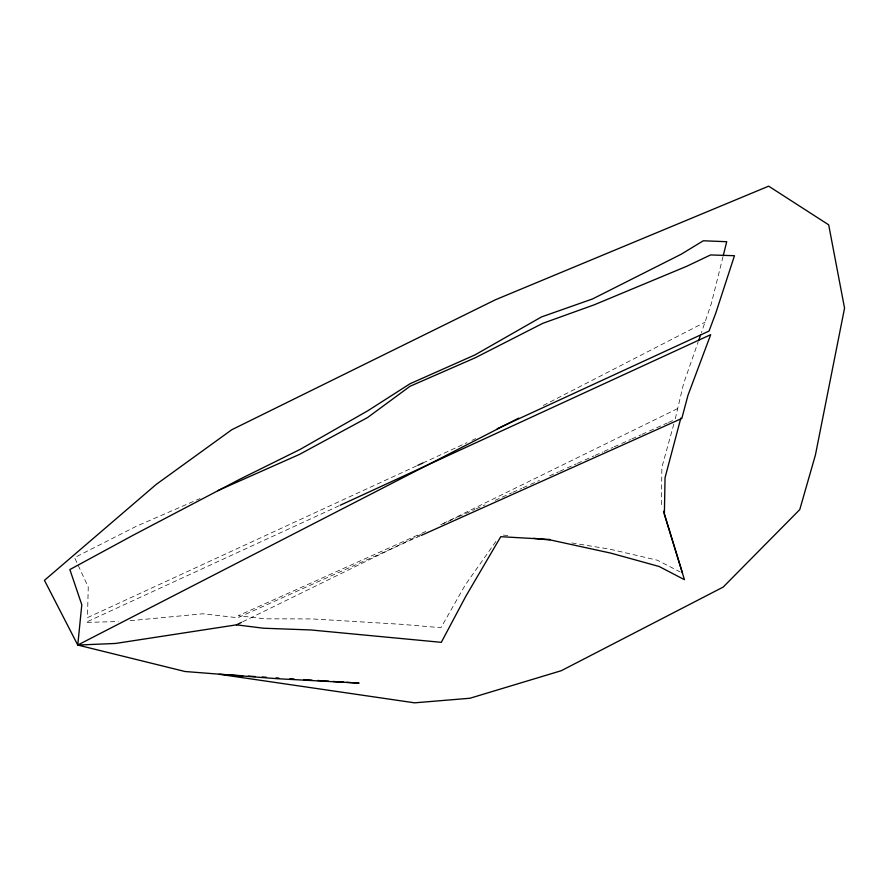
<?xml version="1.0" encoding="UTF-8"?>
<svg xmlns="http://www.w3.org/2000/svg" width="889" height="889" viewBox="0 0 889 889"><rect width="100%" height="100%" fill="white"/><g stroke="black" fill="none" stroke-linecap="round" stroke-linejoin="round"><path stroke-width="0.67" stroke-dasharray="4.45 3.33" d="M675.273 418.83L683.563 383.692L698.198 341.832M723.046 256.488L711.356 303.505L701.399 332.675M673.829 424.086L661.849 467.425L661.516 504.663L662.316 507.297M495.873 541.479L465.225 585.006L440.944 627.701L401.117 624.289L312.183 618.933L265.078 618.822L238.219 615.733L420.475 533.856M543.29 405.462L705.055 322.207M242.675 621.8L420.608 534.578M443.011 523.599L678.185 408.329M416.541 465.925L87.466 617.644L88.255 587.062L74.576 557.581L136.173 526.366L200.036 498.551M422.842 463.013L466.969 442.666M472.015 440.344L475.793 438.599M339.02 505.808L85.777 622.4L118.315 621.555M421.742 533.289L428.065 530.444M440.722 524.766L447.056 521.921M448.323 521.354L457.179 517.376M458.446 516.798L474.893 509.408M476.16 508.841L485.027 504.863M495.151 500.318L511.597 492.928M512.864 492.35L521.732 488.372M522.999 487.805L529.322 484.961M530.589 484.394L539.445 480.416M549.569 475.871L558.436 471.892M559.703 471.314L566.026 468.481M567.293 467.903L576.15 463.925M577.417 463.358L583.751 460.513M585.018 459.946L593.874 455.968M595.141 455.401L602.731 451.99M603.998 451.423L612.854 447.434M614.121 446.867L620.455 444.022M621.722 443.455L630.579 439.477M631.846 438.91L640.702 434.932M641.969 434.365L648.292 431.521M649.559 430.954L667.283 422.986M668.55 422.419L674.873 419.575M419.975 535.989L237.819 617.755L202.97 613.788L129.205 620.8M503.352 535.078L508.864 535.667M571.86 542.935L609.898 549.18L657.382 560.226L680.107 571.894"/><path stroke-width="1.33" d="M346.643 682.33L359.1 683.108L277.246 678.707L185.001 671.506L77.765 645.047L81.799 604.753L69.864 569.56L133.217 535.189L239.674 479.315L300.304 449.312L368.046 410.629L410.062 383.737L474.993 354.9L541.479 316.94L592.541 298.948L681.163 254.254L703.299 240.775L726.713 241.708L723.379 255.143M680.852 418.063L665.05 477.715L664.372 514.309L684.452 579.672L659.082 566.471L610.765 553.114L551.58 540.212L533.667 538.312M698.654 340.52L700.488 335.286M242.83 675.773L219.294 674.284L414.585 702.832L469.925 698.254L561.292 670.706L723.157 587.096L799.756 509.608L815.424 455.001L844.55 308.139L828.681 224.839L768.663 186.168L495.373 299.793L231.807 429.72L156.186 484.438L44.45 580.339L77.765 645.047L518.598 418.163M77.765 645.047L115.437 643.469L236.452 624.845L241.43 622.411M417.797 465.336L422.842 463.013M497.229 428.72L709.044 331.052L715.834 312.95L734.47 255.71L710.578 254.943L686.73 266.289L594.208 304.816L542.735 323.352L475.248 357.778L410.04 386.271L367.568 417.541L299.526 454.379L217.749 490.684M340.276 505.23L710.678 334.686L687.975 395.305L681.819 418.441L421.242 535.422M550.113 539.501L500.774 536.678L465.814 596.275L441.3 642.336L310.928 629.968L263.544 628.223L236.452 624.845M248.364 676.118L255.287 676.551M262.211 676.996L266.356 677.251M276.046 677.863L278.813 678.04M289.892 678.74L294.048 679.007M303.727 679.618L312.039 680.141M317.573 680.485L328.652 681.185M332.797 681.452L343.876 682.152M663.527 511.253L682.496 573.127"/></g></svg>
